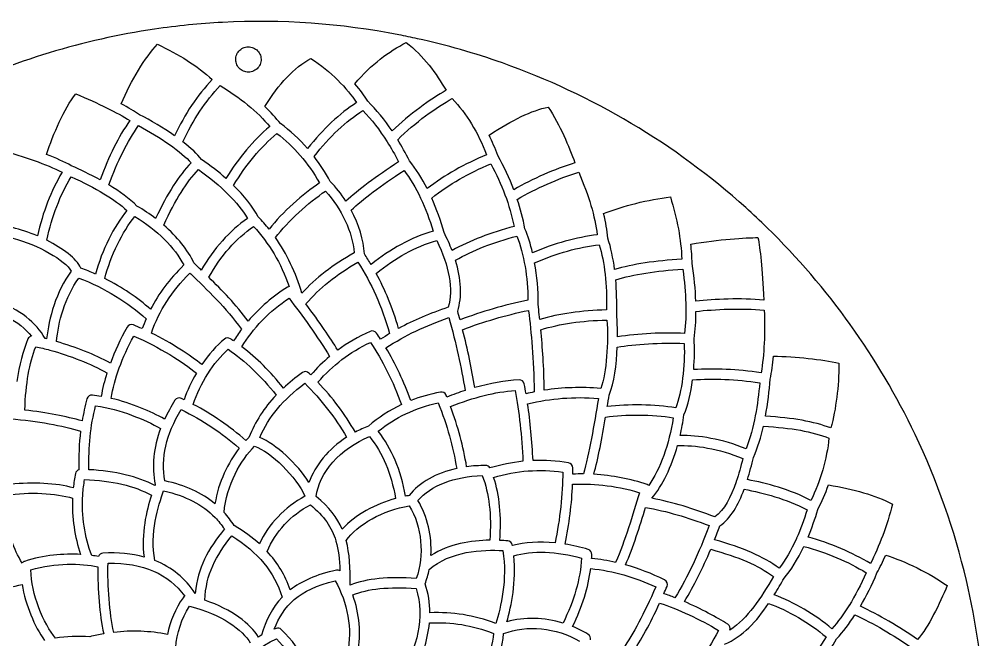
# Model space of a CAD drawing. Extents: x 36 to 403, y 241 to 607.
# Drawn here: x 158.6 to 402, y 451 to 607.4 of the extents above; entities that cross this region are included whole.
import ezdxf

# ---------------------------------------------------------------- set-up
doc = ezdxf.new("R2010")
doc.units = 0
doc.layers.get('0').update_dxf_attribs({"linetype": 'CONTINUOUS'})

msp = doc.modelspace()

# ---------------------------------------------------------------- linework, layer by layer
at = {"color": 7}
for points in [[(256.1025, 601.5675)], [(213.195, 597.555), (213.24, 597.885), (213.3225, 598.215), (213.435, 598.5225), (213.5775, 598.8225), (213.7575, 599.1075), (213.96, 599.37), (214.1925, 599.61), (214.4475, 599.8275), (214.725, 600.015), (215.0175, 600.1725), (215.3325, 600.2925), (215.6475, 600.39), (215.9775, 600.4425), (216.315, 600.465), (216.645, 600.4575), (216.975, 600.4125), (217.2975, 600.33), (217.6125, 600.2175), (217.9125, 600.0675), (218.1975, 599.895), (218.46, 599.685), (218.7, 599.4525), (218.9175, 599.1975), (219.105, 598.92), (219.255, 598.6275), (219.3825, 598.32), (219.4725, 597.9975), (219.5325, 597.6675), (219.555, 597.3375), (219.5475, 597), (219.5025, 596.67), (219.42, 596.3475), (219.3075, 596.0325), (219.1575, 595.7325), (218.9775, 595.4475), (218.775, 595.185), (218.5425, 594.945), (218.2875, 594.735), (218.01, 594.5475), (217.7175, 594.39), (217.41, 594.2625), (217.0875, 594.1725), (216.7575, 594.1125), (216.4275, 594.09), (216.09, 594.105), (215.76, 594.15), (215.4375, 594.2325), (215.1225, 594.345), (214.8225, 594.4875), (214.5375, 594.6675), (214.275, 594.87), (214.035, 595.1025), (213.825, 595.3575), (213.6375, 595.635), (213.48, 595.935), (213.3525, 596.2425), (213.2625, 596.565), (213.2025, 596.8875), (213.18, 597.225), (213.195, 597.555)], [(186.4875, 581.8725)], [(221.745, 580.3725)], [(197.7675, 578.025)], [(231.285, 574.8225)], [(254.235, 571.455)], [(169.395, 568.83)], [(261.4425, 564.6975)], [(283.2825, 564.4425)], [(322.74, 562.605)], [(185.7375, 559.215)], [(192.9825, 557.1825)], [(216.135, 557.2125)], [(221.5875, 554.475)], [(262.9125, 554.01)], [(344.82, 552.39)], [(243.03, 548.535)], [(267.7125, 549.105)], [(287.9925, 548.5425)], [(171.72, 543.87)], [(226.2675, 539.8875)], [(191.715, 534.2775)], [(266.7675, 534.795)], [(306.66, 534.105)], [(190.575, 531.8625)], [(269.715, 531.6225)], [(214.635, 529.26)], [(251.97, 528.1425)], [(326.31, 528.21)], [(160.8075, 526.8075)], [(328.7025, 526.83)], [(236.85, 522.3975)], [(180.72, 518.2725)], [(328.3425, 516.4875)], [(347.925, 516.69)], [(305.22, 514.3125)], [(200.1525, 511.47)], [(266.385, 512.16)], [(286.3575, 512.985)], [(304.59, 511.815)], [(324.1275, 509.4225)], [(194.2425, 504.2475)], [(246.645, 504.8025)], [(346.2, 504.78)], [(216.5025, 501.96)], [(241.14, 502.0275)], [(277.26, 494.265)], [(173.6325, 493.8225)], [(316.9125, 490.065)], [(339.3375, 490.875)], [(191.9175, 487.38)], [(195.0075, 488.4825)], [(256.8675, 487.3125)], [(314.9325, 488.0325)], [(172.035, 486.66)], [(207.9375, 485.25)], [(357.21, 483.69)], [(240.03, 478.8375)], [(219.1575, 475.11)], [(238.4025, 475.905)], [(277.2, 476.0475)], [(293.67, 475.4025)], [(300.36, 471.555)], [(373.1775, 470.1675)], [(178.4175, 469.365)], [(258.69, 466.41)], [(200.3325, 461.94)], [(323.8875, 461.55)], [(367.77, 459.57)], [(278.7075, 455.055)], [(337.7475, 453.405)], [(219.6675, 452.115)], [(385.0725, 450.9825)]]:
    msp.add_lwpolyline(points, close=True, dxfattribs=at)
for points in [[(203.6175, 545.025), (202.6425, 545.955)], [(201.615, 543.405), (201.8475, 543.18)], [(289.5525, 534.1275), (289.395, 535.6125)], [(287.0025, 534.0075), (287.0175, 533.85)]]:
    msp.add_lwpolyline(points, dxfattribs=at)
for points in [[(209.82, 606.6225), (204.105, 606.3225), (198.3975, 605.7525), (192.735, 604.9125)], [(254.3175, 603.4875), (239.685, 606.3375), (224.7075, 607.4025), (209.82, 606.6225)], [(192.735, 604.9125), (174.72, 602.25), (157.1025, 596.9025), (140.6775, 589.065)], [(184.2825, 586.0875), (186.795, 591.9525), (190.3875, 597.8625), (193.4175, 601.1025)], [(193.4175, 601.1025), (198.8325, 598.635), (203.4675, 595.6425), (207.2475, 592.2075)], [(243.2325, 591.135), (247.2525, 596.16), (251.925, 599.2425), (256.1025, 601.5675)], [(259.02, 602.5125), (257.46, 602.865), (255.8925, 603.1875), (254.3175, 603.4875)], [(256.1025, 601.5675), (260.6025, 598.23), (263.73, 593.7), (266.2125, 589.4925)], [(280.4175, 596.385), (273.42, 598.86), (266.2725, 600.9075), (259.02, 602.5125)], [(220.515, 585.3975), (223.9125, 591.015), (227.985, 595.29), (232.11, 597.555)], [(232.11, 597.555), (237.225, 594.33), (241.275, 589.8825), (243.66, 586.3875)], [(341.73, 559.9125), (323.94, 575.925), (302.9775, 588.3975), (280.4175, 596.385)], [(207.2475, 592.2075), (203.505, 588.2775), (200.325, 583.515), (197.7675, 578.025)], [(199.8675, 576.4875), (202.3875, 582.0225), (205.545, 586.7925), (209.28, 590.67)], [(209.28, 590.67), (214.0575, 587.8575), (218.76, 583.9725), (221.745, 580.3725)], [(246.4425, 586.785), (245.6175, 588.105), (244.5375, 589.5975), (243.2325, 591.135)], [(266.2125, 589.4925), (262.32, 587.31), (256.8975, 583.425), (252.6, 579.2475)], [(165.51, 573.3375), (167.1675, 578.5125), (169.92, 584.82), (172.83, 588.6225)], [(172.83, 588.6225), (178.6575, 586.1775), (183.2325, 583.9125), (186.4875, 581.8725)], [(252.6, 579.2475), (250.68, 582.1125), (248.655, 584.595), (246.4425, 586.785)], [(254.0025, 577.05), (258.3, 581.31), (263.88, 585.3075), (267.7275, 587.4225)], [(267.7275, 587.4225), (271.3425, 583.6275), (274.2525, 578.8575), (276.42, 573.24)], [(188.9475, 583.3275), (187.635, 584.205), (186.075, 585.1275), (184.2825, 586.0875)], [(224.4225, 581.115), (223.3425, 582.525), (222.015, 583.9725), (220.515, 585.3975)], [(243.66, 586.3875), (239.34, 583.65), (235.185, 579.7725), (231.285, 574.8225)], [(232.935, 572.805), (236.8275, 577.8225), (240.96, 581.7225), (245.2425, 584.385)], [(245.2425, 584.385), (247.425, 582.1275), (249.42, 579.555), (251.325, 576.54)], [(277.0575, 578.1975), (282.915, 582.0675), (287.8125, 584.4075), (291.945, 585.285)], [(291.945, 585.285), (294.9, 580.7175), (297.165, 575.355), (298.68, 571.2225)], [(186.4875, 581.8725), (183.6375, 577.8375), (181.125, 572.82), (178.9875, 566.9175)], [(197.7675, 578.025), (194.94, 580.0125), (191.7525, 581.91), (188.9475, 583.3275)], [(181.23, 565.6275), (183.3525, 571.5825), (185.8575, 576.6225), (188.685, 580.59)], [(188.685, 580.59), (194.085, 577.7475), (199.5675, 573.8625), (201.9225, 571.2375)], [(221.745, 580.3725), (217.605, 576.8925), (213.9075, 572.49), (210.72, 567.2775)], [(231.285, 574.8225), (229.2075, 577.215), (226.9125, 579.315), (224.4225, 581.115)], [(212.6325, 565.515), (215.775, 570.765), (219.4425, 575.16), (223.56, 578.5875)], [(223.56, 578.5875), (227.7975, 575.3925), (231.39, 571.2075), (234.285, 566.145)], [(256.9725, 571.7175), (256.005, 573.63), (255.015, 575.4), (254.0025, 577.05)], [(279.2175, 573.075), (278.5725, 574.8675), (277.845, 576.57), (277.0575, 578.1975)], [(153.99, 574.395), (159.7425, 572.895), (165.4275, 570.8325), (169.395, 568.83)], [(204.525, 572.085), (203.535, 573.42), (201.87, 574.95), (199.8675, 576.4875)], [(251.325, 576.54), (251.3325, 576.5325), (251.34, 576.5175), (251.3475, 576.51)], [(251.3475, 576.51), (252.33, 574.9575), (253.29, 573.2625), (254.235, 571.455)], [(171.735, 570.4875), (170.01, 571.4325), (167.88, 572.4), (165.51, 573.3375)], [(210.72, 567.2775), (208.89, 568.8825), (206.82, 570.4875), (204.525, 572.085)], [(237.0075, 566.52), (235.7775, 568.77), (234.42, 570.87), (232.935, 572.805)], [(276.42, 573.24), (270.8175, 570.9375), (265.89, 568.1325), (261.4425, 564.6975)], [(283.2825, 564.4425), (282.18, 567.3525), (280.83, 570.2175), (279.2175, 573.075)], [(178.9875, 566.9175), (176.49, 568.2975), (173.955, 569.505), (171.735, 570.4875)], [(201.9225, 571.2375), (198.81, 567.975), (195.9975, 563.5575), (192.9825, 557.1825)], [(195.0225, 555.525), (198.0225, 561.96), (200.7675, 566.3475), (203.7825, 569.49)], [(203.7825, 569.49), (209.5575, 565.3875), (213.705, 561.27), (216.135, 557.2125)], [(254.235, 571.455), (248.4525, 567.675), (243.9975, 564.3525), (240.945, 561.5475)], [(261.4425, 564.6975), (260.0925, 567.3375), (258.57, 569.73), (256.9725, 571.7175)], [(262.575, 562.3425), (266.9775, 565.815), (271.875, 568.635), (277.4925, 570.9375)], [(277.4925, 570.9375), (280.29, 565.7925), (282.2025, 560.6175), (283.3275, 555.1875)], [(298.68, 571.2225), (293.4, 569.5425), (288.135, 567.225), (283.2825, 564.4425)], [(169.395, 568.83), (166.5825, 564.0525), (164.58, 558.8775), (163.185, 552.7725)], [(165.5475, 551.6775), (166.9125, 557.8275), (168.87, 562.98), (171.6825, 567.7125)], [(171.6825, 567.7125), (177.87, 564.9), (182.775, 561.93), (185.7375, 559.215)], [(242.265, 559.29), (245.205, 562.065), (249.675, 565.425), (255.615, 569.31)], [(255.615, 569.31), (258.6225, 565.305), (261.27, 559.74), (262.9125, 554.01)], [(284.1525, 561.9975), (289.005, 564.825), (294.315, 567.18), (299.625, 568.86)], [(299.625, 568.86), (302.175, 562.965), (303.7425, 557.6775), (304.3125, 553.0725)], [(188.2725, 560.3175), (186.405, 562.215), (183.9, 564.015), (181.23, 565.6275)], [(218.8725, 557.5575), (217.4475, 560.205), (215.355, 562.86), (212.6325, 565.515)], [(234.285, 566.145), (230.1825, 563.31), (224.9625, 558.8175), (221.5875, 554.475)], [(240.945, 561.5475), (239.79, 563.355), (238.4625, 565.0425), (237.0075, 566.52)], [(223.185, 552.36), (226.26, 556.5075), (231.5775, 561.18), (235.8, 564.0975)], [(235.8, 564.0975), (239.8275, 559.725), (242.6325, 553.68), (243.03, 548.535)], [(265.68, 553.62), (264.8925, 556.5975), (263.835, 559.5675), (262.575, 562.3425)], [(305.9175, 558.3975), (310.725, 560.3475), (317.22, 561.975), (322.74, 562.605)], [(322.74, 562.605), (324.465, 557.085), (325.41, 551.9325), (325.6275, 546.9225)], [(192.9825, 557.1825), (191.52, 558.3), (189.9375, 559.35), (188.2725, 560.3175)], [(286.065, 554.58), (285.5925, 557.1), (284.9475, 559.5675), (284.1525, 561.9975)], [(347.1225, 554.85), (345.36, 556.575), (343.56, 558.2625), (341.73, 559.9125)], [(185.7375, 559.215), (182.4525, 555.225), (179.475, 549.18), (177.8175, 543.165)], [(180.1575, 542.04), (181.7025, 547.9125), (184.59, 553.8375), (187.755, 557.6625)], [(187.755, 557.6625), (193.4025, 554.2275), (197.805, 549.8475), (200.055, 545.4525)], [(221.5875, 554.475), (220.7325, 555.54), (219.8325, 556.5825), (218.8725, 557.5575)], [(245.6025, 548.235), (245.4225, 551.745), (244.2075, 555.6525), (242.265, 559.29)], [(306.9825, 552.2175), (306.8025, 554.16), (306.45, 556.2225), (305.9175, 558.3975)], [(163.185, 552.7725), (161.085, 553.665), (158.9175, 554.3925), (156.87, 554.8875)], [(202.6425, 545.955), (201.0975, 549.2625), (198.45, 552.5625), (195.0225, 555.525)], [(216.135, 557.2125), (211.7025, 554.175), (207.5625, 549.54), (204.4875, 544.185)], [(206.385, 542.355), (209.3175, 547.65), (213.345, 552.24), (217.65, 555.1575)], [(217.65, 555.1575), (221.5725, 550.9875), (224.5725, 545.9025), (226.62, 540.03)], [(283.3275, 555.1875), (277.425, 553.6275), (272.2875, 551.6325), (267.7125, 549.105)], [(384.4125, 502.7475), (375.1725, 522.12), (362.475, 539.85), (347.1225, 554.85)], [(262.9125, 554.01), (257.28, 552.285), (252.255, 549.57), (247.2975, 545.5875)], [(267.7125, 549.105), (267.15, 550.575), (266.475, 552.0825), (265.68, 553.62)], [(268.5675, 546.66), (273.0675, 549.195), (278.145, 551.1975), (284.0475, 552.75)], [(284.0475, 552.75), (285.8175, 548.175), (286.8225, 542.2725), (286.8375, 536.5725)], [(286.065, 554.5575), (286.065, 554.565), (286.065, 554.5725), (286.065, 554.58)], [(287.9925, 548.5425), (287.475, 550.71), (286.83, 552.7425), (286.065, 554.5575)], [(304.3125, 553.0725), (299.025, 552.4275), (293.55, 550.905), (287.9925, 548.5425)], [(156.9825, 552.2325), (163.41, 550.53), (170.19, 546.675), (171.72, 543.87)], [(174.15, 544.68), (173.0175, 547.1025), (169.5975, 549.6525), (165.5475, 551.6775)], [(229.845, 538.32), (228.3075, 543.57), (226.0725, 548.265), (223.185, 552.36)], [(248.5875, 543.345), (253.4325, 547.305), (258.3225, 549.975), (263.8275, 551.64)], [(263.8275, 551.64), (267.0225, 545.115), (268.035, 539.325), (266.7675, 534.795)], [(288.525, 546), (294.0975, 548.415), (299.565, 549.96), (304.8225, 550.575)], [(304.8225, 550.575), (306.15, 546.0525), (306.75, 540.63), (306.66, 534.105)], [(308.685, 544.3125), (308.3175, 547.1925), (307.755, 549.825), (306.9825, 552.2175)], [(327.8925, 550.7325), (334.935, 551.955), (341.73, 552.2925), (344.82, 552.39)], [(328.2225, 545.85), (328.185, 547.4625), (328.0725, 549.09), (327.8925, 550.7325)], [(344.82, 552.39), (345.33, 549.54), (345.9375, 544.665), (346.2975, 536.6175)], [(243.03, 548.535), (237.645, 545.4975), (233.3025, 542.145), (229.845, 538.32)], [(247.2975, 545.5875), (246.7575, 546.48), (246.195, 547.3725), (245.6025, 548.235)], [(200.055, 545.4525), (196.4475, 541.8375), (193.77, 538.2825), (191.715, 534.2775)], [(230.8875, 535.62), (234.2175, 539.565), (238.5, 543.0225), (243.9525, 546.135)], [(243.9525, 546.135), (247.38, 540.9225), (249.945, 535.14), (251.97, 528.1425)], [(269.13, 533.79), (270.2475, 537.4875), (270.0525, 541.845), (268.5675, 546.66)], [(289.395, 535.6125), (289.455, 539.07), (289.1475, 542.64), (288.525, 546)], [(325.6275, 546.9225), (318.9375, 546.525), (313.2525, 545.655), (308.685, 544.3125)], [(329.16, 536.31), (329.0475, 539.3025), (328.74, 542.4825), (328.2225, 545.85)], [(171.72, 543.87), (167.9025, 538.725), (166.0425, 532.0125), (165.51, 526.83)], [(177.8175, 543.165), (176.61, 543.7125), (175.3875, 544.215), (174.15, 544.68)], [(191.9025, 528.3), (193.995, 534.075), (196.965, 538.695), (201.615, 543.405)], [(201.8475, 543.18), (205.875, 539.325), (210.8325, 534.5625), (214.635, 529.26)], [(204.4875, 544.185), (204.195, 544.4625), (203.895, 544.755), (203.6175, 545.025)], [(254.2425, 529.44), (252.705, 534.6375), (250.86, 539.19), (248.5875, 543.345)], [(308.9625, 541.7325), (313.44, 543.0975), (319.095, 543.9975), (325.86, 544.3875)], [(325.86, 544.3875), (326.7375, 538.3125), (326.88, 532.8825), (326.31, 528.21)], [(168, 526.155), (168.435, 530.97), (170.1, 537.3225), (173.6175, 542.16)], [(173.6175, 542.16), (180.09, 539.67), (186.1725, 535.9725), (190.575, 531.8625)], [(191.715, 534.2775), (188.49, 537.1725), (184.5, 539.8425), (180.1575, 542.04)], [(216.2925, 531.3225), (213.2775, 535.4025), (209.7, 539.1225), (206.385, 542.355)], [(309.2025, 532.9125), (309.2775, 536.085), (309.195, 539.01), (308.9625, 541.7325)], [(226.2675, 539.8875), (222.6675, 537.705), (219.1425, 534.6375), (216.2925, 531.3225)], [(226.62, 540.03), (226.5, 540), (226.38, 539.955), (226.2675, 539.8875)], [(146.6025, 535.575), (153.42, 534.1125), (158.7225, 531.255), (161.6625, 527.5275)], [(165.1125, 526.9275), (162.915, 530.94), (158.655, 534.225), (152.94, 536.3775)], [(214.7325, 524.8125), (217.3575, 529.32), (221.8575, 533.97), (226.6125, 537.09)], [(226.6125, 537.09), (229.785, 532.8675), (233.925, 527.1975), (236.85, 522.3975)], [(238.875, 523.9875), (236.9475, 527.1225), (234.3525, 530.9025), (230.8875, 535.62)], [(286.8375, 536.5725), (280.68, 535.29), (275.295, 533.7375), (269.715, 531.6225)], [(346.2975, 536.6175), (340.5225, 537.1425), (333.855, 536.8275), (329.16, 536.31)], [(266.7675, 534.795), (262.0875, 533.235), (258.0825, 531.5325), (254.2425, 529.44)], [(269.715, 531.6225), (269.5275, 532.335), (269.3325, 533.0625), (269.13, 533.79)], [(270.36, 529.14), (275.7975, 531.21), (281.025, 532.7475), (287.0025, 534.0075)], [(287.0175, 533.85), (287.61, 528.4275), (288.3375, 521.7075), (288.3975, 513.4275)], [(289.815, 531.72), (289.725, 532.545), (289.635, 533.355), (289.5525, 534.1275)], [(306.66, 534.105), (300.285, 533.9625), (294.7425, 533.175), (289.815, 531.72)], [(328.7025, 526.83), (329.025, 528.9825), (329.1825, 531.3), (329.1975, 533.7525)], [(329.1975, 533.7525), (333.87, 534.2775), (340.65, 534.615), (346.41, 534.045)], [(346.41, 534.045), (346.65, 528.2775), (346.3725, 522.885), (345.615, 518.295)], [(187.4025, 530.3475), (186.8025, 530.595), (186.12, 530.355), (185.805, 529.7925)], [(190.575, 531.8625), (190.2225, 531.0675), (189.9, 530.2425), (189.585, 529.4025)], [(251.04, 524.5725), (255.9975, 527.7675), (260.88, 530.1), (266.9325, 532.17)], [(266.9325, 532.17), (268.7025, 525.63), (270, 519.735), (270.9975, 513.8025)], [(290.0775, 529.1325), (294.9075, 530.6175), (300.3825, 531.42), (306.75, 531.57)], [(306.75, 531.57), (307.1325, 526.005), (306.675, 518.4825), (305.22, 514.3125)], [(309.42, 527.355), (309.4275, 529.425), (309.345, 531.3525), (309.2025, 532.9125)], [(185.805, 529.7925), (184.065, 526.665), (182.67, 523.6575), (181.5675, 520.7175)], [(189.585, 529.4025), (188.865, 529.725), (188.1375, 530.0475), (187.4025, 530.3475)], [(204.6375, 520.3425), (201.7275, 522.72), (197.055, 525.7425), (191.9025, 528.3)], [(214.635, 529.26), (213.9, 528.2775), (213.2325, 527.28), (212.6475, 526.29)], [(247.0725, 528.7125), (244.05, 527.37), (241.35, 525.81), (238.875, 523.9875)], [(248.6325, 528.285), (248.28, 528.78), (247.6275, 528.96), (247.0725, 528.7125)], [(249.69, 526.7325), (249.3375, 527.2725), (248.985, 527.79), (248.6325, 528.285)], [(251.97, 528.1425), (251.2125, 527.6925), (250.4475, 527.22), (249.69, 526.7325)], [(273.4575, 514.545), (272.655, 519.3075), (271.6425, 524.0625), (270.36, 529.14)], [(290.94, 513.87), (290.88, 519.7125), (290.505, 524.7675), (290.0775, 529.1325)], [(326.31, 528.21), (320.9775, 528.465), (314.6325, 528.1425), (309.42, 527.355)], [(160.8075, 526.8075), (159.495, 523.7175), (158.5875, 520.26), (158.0325, 516.075)], [(161.6625, 527.5275), (161.295, 527.43), (160.965, 527.175), (160.8075, 526.8075)], [(165.51, 526.83), (165.375, 526.86), (165.24, 526.8975), (165.1125, 526.9275)], [(181.5675, 520.7175), (177.6, 522.855), (172.785, 524.775), (168, 526.155)], [(181.7475, 511.8225), (182.625, 516.8325), (184.5, 522), (187.485, 527.5425)], [(187.485, 527.5425), (193.875, 524.7825), (199.95, 520.9425), (203.265, 518.1675)], [(210.33, 526.77), (208.3275, 525.15), (206.3625, 522.9075), (204.6375, 520.3425)], [(211.8225, 526.8525), (211.3575, 527.1525), (210.7575, 527.115), (210.33, 526.77)], [(212.6475, 526.29), (212.37, 526.4775), (212.1, 526.6725), (211.8225, 526.8525)], [(233.91, 515.8875), (237.615, 520.215), (241.86, 523.455), (247.1475, 525.945)], [(247.1475, 525.945), (250.065, 521.64), (252.9075, 515.9175), (254.9625, 510.2475)], [(309.36, 524.76), (313.77, 525.45), (320.28, 525.945), (326.22, 525.66)], [(326.22, 525.66), (326.4675, 520.02), (325.62, 513.435), (324.1275, 509.4225)], [(328.6125, 519.0675), (328.8375, 521.82), (328.8675, 524.535), (328.7025, 526.83)], [(159.9975, 508.875), (160.2825, 515.64), (161.1525, 520.6575), (162.765, 524.8425)], [(162.765, 524.8425), (163.935, 524.595), (165.12, 524.31), (166.3125, 523.9875)], [(166.3125, 523.9875), (166.32, 523.98), (166.3275, 523.98), (166.3425, 523.98)], [(166.3425, 523.98), (171.405, 522.5925), (176.58, 520.56), (180.72, 518.2725)], [(202.4475, 510.3075), (204.225, 515.6025), (207.615, 520.965), (211.23, 524.19)], [(211.23, 524.19), (215.565, 521.2725), (219.63, 517.395), (223.3575, 512.6475)], [(225.1875, 514.4325), (221.9475, 518.535), (218.445, 522.0075), (214.7325, 524.8125)], [(257.3175, 511.2675), (255.6225, 515.9175), (253.4025, 520.605), (251.04, 524.5725)], [(307.305, 512.64), (308.58, 515.685), (309.1875, 520.3425), (309.36, 524.76)], [(236.85, 522.3975), (235.17, 520.9875), (233.61, 519.435), (232.125, 517.7175)], [(347.925, 516.69), (348.2625, 518.49), (348.525, 520.425), (348.705, 522.4575)], [(348.705, 522.4575), (354.36, 522.3675), (360.945, 521.6475), (365.235, 520.665)], [(231.6375, 518.205), (231.195, 518.64), (230.505, 518.6925), (230.0025, 518.325)], [(345.615, 518.295), (339.51, 519.165), (333.9225, 519.42), (328.6125, 519.0675)], [(365.235, 520.665), (365.1825, 514.695), (364.5, 509.22), (363.21, 504.3525)], [(180.72, 518.2725), (180.0825, 516.2625), (179.595, 514.2825), (179.25, 512.3175)], [(203.265, 518.1675), (202.0125, 516.03), (200.9475, 513.75), (200.1525, 511.47)], [(230.0025, 518.325), (228.2175, 517.035), (226.62, 515.745), (225.1875, 514.4325)], [(232.125, 517.7175), (231.96, 517.8825), (231.8025, 518.0475), (231.6375, 518.205)], [(284.5875, 516.4725), (280.9725, 516.255), (277.32, 515.625), (273.4575, 514.545)], [(285.915, 515.445), (285.7875, 516.0675), (285.2325, 516.51), (284.5875, 516.4725)], [(326.1675, 507.6525), (327.21, 510.075), (327.9225, 513.225), (328.3425, 516.4875)], [(328.3425, 516.4875), (333.6075, 516.8775), (339.1725, 516.6525), (345.2775, 515.7675)], [(346.7175, 507.3075), (347.3025, 510.525), (347.6475, 513.7125), (347.925, 516.69)], [(219.27, 501.9825), (221.5575, 507.3), (224.955, 511.3725), (230.625, 515.6175)], [(230.625, 515.6175), (234.765, 511.4775), (238.2075, 507.0075), (241.14, 502.0275)], [(243.3375, 503.325), (240.6525, 507.8775), (237.5475, 512.025), (233.91, 515.8875)], [(266.1975, 512.64), (265.9725, 513.21), (265.3725, 513.525), (264.7725, 513.4125)], [(270.9975, 513.8025), (269.505, 513.3225), (267.9675, 512.775), (266.385, 512.16)], [(267.3075, 509.7825), (273.27, 512.1), (278.5125, 513.4125), (283.62, 513.84)], [(283.62, 513.84), (284.595, 508.5375), (285.2925, 502.1475), (285.5625, 495.9525)], [(286.3575, 512.985), (286.215, 513.8325), (286.065, 514.65), (285.915, 515.445)], [(305.22, 514.3125), (300.2025, 514.725), (295.605, 514.59), (290.94, 513.87)], [(345.2775, 515.7675), (344.745, 510.4125), (343.9275, 504.4575), (341.805, 499.0575)], [(175.68, 511.7025), (175.17, 509.8725), (174.7725, 508.005), (174.45, 506.115)], [(177.0525, 512.6325), (176.4375, 512.7), (175.8525, 512.31), (175.68, 511.7025)], [(179.25, 512.3175), (178.5225, 512.4375), (177.795, 512.55), (177.0525, 512.6325)], [(195.2475, 506.61), (191.73, 508.5), (187.02, 510.6), (181.7475, 511.8225)], [(197.8575, 511.3425), (196.845, 509.7525), (195.975, 508.1775), (195.2475, 506.61)], [(199.4775, 511.8075), (198.9, 512.085), (198.2025, 511.8825), (197.8575, 511.3425)], [(200.1525, 511.47), (199.9275, 511.5825), (199.71, 511.695), (199.4775, 511.8075)], [(223.3575, 512.6475), (220.275, 509.43), (218.1, 506.0025), (216.5025, 501.96)], [(264.7725, 513.4125), (262.1325, 512.895), (259.65, 512.1825), (257.3175, 511.2675)], [(266.385, 512.16), (266.325, 512.325), (266.265, 512.4825), (266.1975, 512.64)], [(288.3975, 513.4275), (287.7225, 513.2925), (287.04, 513.1425), (286.3575, 512.985)], [(286.7625, 510.465), (292.7325, 511.8525), (298.335, 512.2875), (304.59, 511.815)], [(304.59, 511.815), (303.525, 505.125), (302.265, 497.895), (300.8175, 492.7575)], [(306.84, 509.745), (306.9975, 510.7125), (307.1475, 511.68), (307.305, 512.64)], [(174.45, 506.115), (170.52, 507.285), (165.54, 508.23), (159.9975, 508.875)], [(176.1825, 493.83), (176.0175, 499.575), (176.5575, 504.885), (177.855, 509.955)], [(177.855, 509.955), (184.29, 509.0475), (190.14, 506.4825), (194.2425, 504.2475)], [(195.3, 491.025), (194.25, 496.68), (195.63, 502.7175), (199.41, 509.0025)], [(199.41, 509.0025), (204.96, 506.2725), (209.5575, 503.205), (214.08, 499.26)], [(215.7375, 501.195), (211.5825, 504.8175), (207.36, 507.7275), (202.4475, 510.3075)], [(254.9625, 510.2475), (251.9475, 508.815), (249.1875, 507.0075), (246.645, 504.8025)], [(249.09, 503.5125), (253.395, 507.0375), (258.36, 509.4075), (264.2325, 510.6975)], [(264.2325, 510.6975), (266.4675, 505.02), (267.9525, 499.695), (268.875, 494.1225)], [(271.3875, 494.5725), (270.54, 499.7025), (269.22, 504.63), (267.3075, 509.7825)], [(288.1125, 496.1325), (287.895, 500.9925), (287.4225, 505.9575), (286.7625, 510.465)], [(324.1275, 509.4225), (318.81, 510.285), (312.105, 510.405), (306.84, 509.745)], [(156.405, 506.6775), (163.305, 506.0625), (169.4925, 504.9675), (174.075, 503.565)], [(303.4425, 492.6675), (304.545, 496.74), (305.52, 501.825), (306.405, 507.1125)], [(306.405, 507.1125), (311.4, 507.8325), (318.225, 507.7575), (323.4825, 506.9475)], [(323.4825, 506.9475), (322.4175, 500.19), (320.175, 494.055), (317.31, 489.84)], [(325.215, 502.4775), (325.605, 504.15), (325.92, 505.8825), (326.1675, 507.6525)], [(363.21, 504.3525), (358.8375, 505.9725), (353.64, 506.9025), (346.7175, 507.3075)], [(194.2425, 504.2475), (192.39, 499.38), (191.94, 494.6325), (192.8925, 490.08)], [(246.645, 504.8025), (245.4975, 504.3825), (244.395, 503.88), (243.3375, 503.325)], [(343.71, 496.935), (344.805, 499.47), (345.6, 502.1175), (346.2, 504.78)], [(346.2, 504.78), (353.2575, 504.39), (358.44, 503.4675), (362.7225, 501.81)], [(174.075, 503.565), (173.685, 500.4375), (173.5425, 497.205), (173.6325, 493.8225)], [(216.5025, 501.96), (216.2475, 501.72), (215.9925, 501.465), (215.7375, 501.195)], [(231.645, 490.5825), (228.7275, 495.3525), (223.2525, 500.28), (219.27, 501.9825)], [(241.14, 502.0275), (236.5725, 499.065), (233.1225, 494.925), (231.645, 490.5825)], [(233.475, 487.05), (234.0525, 492.9525), (239.64, 499.245), (246.9, 502.1775)], [(246.9, 502.1775), (250.215, 498.03), (252.315, 493.02), (253.485, 486.585)], [(255.99, 487.17), (254.76, 493.8525), (252.54, 499.11), (249.09, 503.5125)], [(341.805, 499.0575), (335.9325, 501.615), (329.625, 502.5), (325.215, 502.4775)], [(362.7225, 501.81), (362.235, 496.74), (360.51, 490.8), (358.1775, 486.0675)], [(397.3425, 465.915), (394.3575, 478.6125), (390.0225, 490.9875), (384.4125, 502.7475)], [(214.08, 499.26), (211.29, 495.6675), (208.8075, 490.68), (207.9375, 485.25)], [(210.24, 483.06), (210.81, 489.8925), (214.485, 496.3425), (217.9275, 499.8)], [(217.9275, 499.8), (221.94, 498.3375), (228.615, 492), (230.58, 487.1175)], [(318.105, 486.6375), (320.7975, 489.9), (323.0325, 494.535), (324.555, 499.92)], [(324.555, 499.92), (328.7325, 500.04), (335.1075, 499.245), (340.995, 496.6275)], [(340.995, 496.6275), (340.4925, 494.6625), (339.96, 492.7125), (339.3375, 490.875)], [(342.165, 491.34), (342.735, 493.1625), (343.23, 495.0525), (343.71, 496.935)], [(268.875, 494.1225), (263.7, 492.9825), (259.4625, 490.6125), (256.8675, 487.3125)], [(276.1725, 494.895), (274.5225, 494.895), (272.925, 494.7825), (271.3875, 494.5725)], [(277.26, 494.265), (277.0275, 494.6475), (276.63, 494.895), (276.1725, 494.895)], [(285.5625, 495.9525), (282.7875, 495.6675), (280.0125, 495.105), (277.26, 494.265)], [(278.19, 491.8875), (283.9575, 493.62), (289.8, 494.07), (295.5975, 493.2)], [(297.0825, 495.54), (294.0975, 496.0725), (291.105, 496.2525), (288.1125, 496.1325)], [(298.1325, 494.31), (298.1175, 494.9175), (297.675, 495.435), (297.0825, 495.54)], [(298.14, 492.7125), (298.14, 493.2525), (298.1475, 493.7925), (298.1325, 494.31)], [(172.7925, 492.885), (172.5375, 491.7), (172.3575, 490.485), (172.2225, 489.255)], [(173.6325, 493.8225), (173.2125, 493.6875), (172.8825, 493.335), (172.7925, 492.885)], [(192.7875, 489.825), (188.46, 492.1425), (182.79, 493.515), (176.1825, 493.83)], [(259.11, 486.045), (262.305, 489.8475), (268.245, 492.1575), (275.325, 492.33)], [(275.325, 492.33), (277.0725, 487.86), (277.6875, 482.385), (277.2, 476.0475)], [(279.75, 476.0175), (280.2, 482.0475), (279.6825, 487.38), (278.19, 491.8875)], [(295.5975, 493.2), (295.62, 487.83), (294.9, 481.215), (293.67, 475.4025)], [(300.8175, 492.7575), (299.925, 492.765), (299.0325, 492.75), (298.14, 492.7125)], [(316.9125, 490.065), (312.69, 491.5275), (308.1225, 492.3975), (303.4425, 492.6675)], [(172.2225, 489.255), (168.045, 490.4325), (161.9175, 490.77), (156.48, 490.125)], [(174.63, 487.5975), (174.72, 488.8575), (174.87, 490.1025), (175.08, 491.325)], [(175.08, 491.325), (181.92, 491.115), (187.68, 489.75), (191.9175, 487.38)], [(192.8925, 490.08), (192.855, 489.99), (192.825, 489.915), (192.7875, 489.825)], [(207.9375, 485.25), (204.6, 488.025), (200.4525, 489.9075), (195.3, 491.025)], [(296.205, 475.0725), (297.24, 480.015), (297.9, 485.3475), (298.0875, 490.17)], [(298.0875, 490.17), (302.43, 490.3575), (308.4975, 490.065), (314.9325, 488.0325)], [(317.31, 489.84), (317.1975, 489.9375), (317.0625, 490.0125), (316.9125, 490.065)], [(339.2925, 490.74), (338.01, 486.9675), (336.36, 483.72), (333.9525, 481.9125)], [(339.3375, 490.875), (339.3225, 490.8375), (339.3075, 490.7925), (339.2925, 490.74)], [(358.1775, 486.0675), (352.695, 488.97), (347.13, 490.35), (342.165, 491.34)], [(359.91, 483.8325), (360.9075, 485.7075), (361.815, 487.8075), (362.595, 490.005)], [(362.595, 490.005), (369.1125, 488.925), (374.1975, 487.4175), (378.7725, 485.1825)], [(155.445, 487.41), (161.0325, 488.2725), (167.9175, 487.9575), (172.035, 486.66)], [(176.88, 472.2), (175.08, 476.8275), (174.2925, 482.235), (174.6225, 487.44)], [(174.6225, 487.44), (174.63, 487.4925), (174.63, 487.545), (174.63, 487.5975)], [(191.9175, 487.38), (190.6425, 483.495), (189.285, 477.63), (190.0725, 471.8025)], [(192.8025, 470.9175), (191.475, 477.675), (193.635, 484.8675), (195.0075, 488.4825)], [(195.0075, 488.4825), (200.58, 487.245), (204.735, 485.1075), (207.96, 481.785)], [(230.58, 487.1175), (225.5175, 484.41), (221.46, 480.1425), (219.1575, 475.11)], [(240.03, 478.8375), (238.7625, 481.74), (236.73, 484.41), (233.475, 487.05)], [(256.8675, 487.3125), (256.575, 487.2675), (256.2825, 487.2225), (255.99, 487.17)], [(314.9325, 488.0325), (313.32, 482.505), (311.2575, 475.8675), (308.9475, 470.46)], [(335.1975, 479.6625), (338.0175, 481.6425), (339.9075, 485.0025), (341.34, 488.9025)], [(341.34, 488.9025), (346.275, 487.9275), (351.8325, 486.5925), (357.21, 483.69)], [(172.035, 486.66), (171.8475, 481.8225), (172.545, 476.865), (174.0675, 472.4625)], [(221.1, 473.19), (223.1175, 478.155), (227.025, 482.3925), (231.9825, 484.98)], [(231.9825, 484.98), (235.4925, 482.115), (237.39, 479.325), (238.4025, 475.905)], [(253.485, 486.585), (248.49, 485.2125), (243.2175, 482.4975), (240.03, 478.8375)], [(241.0275, 475.95), (243.7425, 479.9925), (250.3575, 483.645), (256.9275, 484.7475)], [(256.9275, 484.7475), (260.1075, 479.4675), (260.79, 472.3125), (258.69, 466.41)], [(262.395, 472.2), (262.65, 477.045), (261.525, 482.025), (259.11, 486.045)], [(311.4525, 469.8375), (313.3425, 474.3375), (315.06, 479.565), (316.4925, 484.3425)], [(316.4925, 484.3425), (321.8475, 483.345), (326.9925, 481.875), (332.5125, 479.7375)], [(333.9525, 481.9125), (328.485, 484.0575), (323.37, 485.5875), (318.105, 486.6375)], [(378.7725, 485.1825), (377.37, 479.82), (375.3375, 474.375), (373.1775, 470.1675)], [(159.315, 470.295), (157.1475, 473.88), (155.88, 477.735), (155.4825, 481.9425)], [(212.8125, 479.76), (212.025, 480.9525), (211.17, 482.055), (210.24, 483.06)], [(357.21, 483.69), (356.4525, 481.215), (355.5375, 478.7925), (354.54, 476.565)], [(357.435, 476.8425), (358.3725, 479.0625), (359.22, 481.4325), (359.91, 483.8325)], [(207.96, 481.785), (207.9675, 481.7775), (207.975, 481.77), (207.9825, 481.7625)], [(207.9825, 481.7625), (208.8225, 480.885), (209.595, 479.9325), (210.3225, 478.89)], [(219.1575, 475.11), (217.3425, 476.745), (215.2425, 478.275), (212.8125, 479.76)], [(332.5125, 479.7375), (329.9475, 472.77), (327.1725, 466.9425), (323.8875, 461.55)], [(333.87, 476.1525), (334.32, 477.3), (334.7625, 478.4625), (335.1975, 479.6625)], [(210.3225, 478.89), (206.2425, 473.8275), (203.5425, 469.11), (202.95, 462.6525)], [(205.395, 460.9125), (205.635, 467.49), (208.17, 472.125), (212.19, 477.15)], [(212.19, 477.15), (218.9175, 472.8825), (222.7725, 468.1875), (224.8725, 461.7)], [(238.4025, 475.905), (238.41, 475.875), (238.4175, 475.845), (238.425, 475.815)], [(238.425, 475.815), (239.055, 473.6475), (239.3325, 471.2175), (239.4375, 468.36)], [(242.04, 464.7375), (242.055, 469.005), (241.8975, 472.65), (241.0275, 475.95)], [(277.2, 476.0475), (272.6025, 475.965), (266.9325, 475.14), (262.395, 472.2)], [(281.7375, 475.8975), (281.13, 475.95), (280.455, 475.9875), (279.75, 476.0175)], [(282.885, 474.855), (282.78, 475.425), (282.3075, 475.8525), (281.7375, 475.8975)], [(282.915, 474.6825), (282.9, 474.7425), (282.8925, 474.8025), (282.885, 474.855)], [(293.67, 475.4025), (289.7325, 475.785), (286.02, 475.545), (282.915, 474.6825)], [(302.0475, 473.715), (300.0975, 474.315), (298.14, 474.765), (296.205, 475.0725)], [(350.16, 468.9975), (346.1025, 471.9525), (341.1, 474.15), (333.87, 476.1525)], [(354.5175, 476.5125), (353.16, 473.5125), (351.6525, 470.895), (350.16, 468.9975)], [(354.54, 476.565), (354.5325, 476.55), (354.525, 476.5275), (354.5175, 476.5125)], [(373.1775, 470.1675), (368.67, 472.92), (363.0825, 475.29), (357.435, 476.8425)], [(174.0675, 472.4625), (169.8225, 472.71), (164.79, 472.32), (159.9075, 470.715)], [(178.5525, 471.93), (178.02, 472.035), (177.465, 472.125), (176.88, 472.2)], [(179.7075, 472.8225), (179.16, 472.8), (178.71, 472.4325), (178.5525, 471.93)], [(190.0725, 471.8025), (186.99, 472.6275), (183.54, 472.98), (179.7075, 472.8225)], [(226.935, 463.5525), (225.6075, 467.235), (223.725, 470.3775), (221.1, 473.19)], [(261.9525, 468.645), (267.18, 473.3475), (275.4375, 473.73), (280.5375, 473.43)], [(280.5375, 473.43), (281.6475, 466.095), (280.05, 459.1875), (278.7075, 455.055)], [(281.505, 455.46), (282.72, 459.5625), (283.9275, 465.6075), (283.26, 472.1325)], [(283.26, 472.1325), (287.8125, 473.49), (294.18, 473.28), (300.36, 471.555)], [(302.955, 472.455), (302.97, 473.0325), (302.6025, 473.55), (302.0475, 473.715)], [(302.8875, 471.45), (302.91, 471.7875), (302.94, 472.1175), (302.955, 472.455)], [(326.28, 460.575), (328.7325, 464.6325), (330.9, 468.945), (332.91, 473.775)], [(332.91, 473.775), (339.9975, 471.825), (344.8425, 469.725), (348.705, 466.9125)], [(351.4125, 466.515), (353.1, 468.42), (354.825, 471.225), (356.3775, 474.4875)], [(356.3775, 474.4875), (362.0175, 472.98), (367.635, 470.6175), (372.075, 467.865)], [(374.8125, 467.805), (375.5625, 469.17), (376.2975, 470.685), (377.01, 472.2975)], [(377.01, 472.2975), (381.645, 470.8125), (388.32, 467.7), (392.5275, 464.595)], [(159.9075, 470.715), (159.6675, 470.64), (159.465, 470.49), (159.315, 470.295)], [(161.565, 468.5625), (167.76, 470.4), (174.0975, 470.2275), (178.4175, 469.365)], [(182.415, 452.8125), (181.35, 457.8525), (180.81, 464.4675), (180.99, 470.3025)], [(180.99, 470.3025), (189.765, 470.4075), (196.245, 467.595), (200.3325, 461.94)], [(202.95, 462.6525), (200.43, 466.4775), (197.04, 469.2375), (192.8025, 470.9175)], [(300.36, 471.555), (300.03, 466.215), (298.485, 460.8375), (295.68, 455.175)], [(308.9475, 470.46), (306.975, 470.9025), (304.965, 471.225), (302.8875, 471.45)], [(321.285, 466.035), (318.0075, 467.6625), (314.775, 468.915), (311.4525, 469.8375)], [(167.7825, 451.3425), (164.7375, 454.86), (161.595, 462.6075), (161.565, 468.5625)], [(178.4175, 469.365), (178.32, 463.6575), (178.8675, 457.3575), (179.8875, 452.445)], [(238.5525, 468.5025), (233.4225, 467.37), (229.7025, 465.6975), (226.935, 463.5525)], [(239.4375, 468.36), (239.1675, 468.51), (238.86, 468.57), (238.5525, 468.5025)], [(260.9025, 465.045), (261.345, 466.2), (261.705, 467.4075), (261.9525, 468.645)], [(298.095, 454.32), (300.5475, 459.3225), (302.0475, 464.1375), (302.655, 468.915)], [(302.655, 468.915), (308.445, 468.2775), (313.7175, 466.8), (319.0575, 464.28)], [(372.075, 467.865), (370.77, 464.835), (369.345, 462.0825), (367.77, 459.57)], [(370.6275, 459.3975), (372.15, 461.9625), (373.545, 464.7525), (374.8125, 467.805)], [(142.6725, 459.1425), (148.8225, 462.15), (154.89, 463.9125), (159.3375, 464.9175)], [(159.3375, 464.9175), (160.1625, 459.7425), (162.4875, 454.215), (164.9775, 450.7725)], [(222.8925, 453.6525), (225.15, 459.4725), (228.9825, 463.5825), (238.2225, 465.81)], [(238.2225, 465.81), (241.3725, 460.4925), (242.61, 453.39), (241.3575, 447.885)], [(258.69, 466.41), (251.73, 466.92), (246.1425, 466.365), (242.04, 464.7375)], [(262.11, 457.755), (262.1025, 460.23), (261.7275, 462.705), (260.9025, 465.045)], [(321.8925, 464.385), (322.155, 465.0075), (321.8925, 465.735), (321.285, 466.035)], [(348.705, 466.9125), (345.6075, 461.5425), (342.21, 456.2925), (337.7475, 453.405)], [(348.915, 462.2925), (349.7775, 463.6725), (350.6025, 465.09), (351.4125, 466.515)], [(401.97, 433.605), (401.4, 444.48), (399.8475, 455.31), (397.3425, 465.915)], [(242.6775, 462.2475), (246.45, 463.83), (251.7975, 464.3775), (258.6225, 463.86)], [(258.6225, 463.86), (260.9775, 456.75), (258.72, 448.29), (255.09, 443.145)], [(319.0575, 464.28), (316.035, 457.38), (313.485, 452.58), (310.74, 448.62)], [(321.09, 462.5625), (321.3525, 463.155), (321.6225, 463.7625), (321.8925, 464.385)], [(323.8875, 461.55), (322.9575, 461.9175), (322.0275, 462.255), (321.09, 462.5625)], [(392.5275, 464.595), (390.66, 459.99), (387.735, 454.245), (385.0725, 450.9825)], [(199.89, 461.5575), (197.9625, 458.7825), (196.6425, 455.6025), (195.9675, 452.31)], [(200.3325, 461.94), (200.16, 461.85), (200.0025, 461.73), (199.89, 461.5575)], [(218.9175, 451.6425), (216.885, 454.9425), (212.2725, 458.61), (205.395, 460.9125)], [(224.8725, 461.7), (222.3225, 459.03), (220.8, 455.7975), (219.6675, 452.115)], [(243.96, 447.87), (244.8525, 452.34), (244.3575, 457.53), (242.6775, 462.2475)], [(313.05, 447.4725), (315.39, 450.8925), (317.5875, 454.8975), (320.0325, 460.215)], [(320.0325, 460.215), (324.6525, 458.7), (330.2475, 456.0975), (334.8675, 453.3)], [(337.2075, 454.845), (334.4175, 456.615), (330.4875, 458.76), (326.28, 460.575)], [(336.3825, 449.8125), (340.9425, 451.7175), (344.46, 455.595), (347.4975, 460.095)], [(347.4975, 460.095), (352.3125, 458.4), (357.9075, 455.1375), (361.9725, 451.665)], [(363.48, 453.7275), (359.3625, 457.2075), (353.8125, 460.4625), (348.915, 462.2925)], [(199.7625, 438.39), (196.845, 444.9), (197.5275, 453.135), (201.51, 459.39)], [(201.51, 459.39), (209.625, 457.41), (214.9425, 453.42), (216.84, 450.1575)], [(278.7075, 455.055), (273.1425, 457.155), (267.9075, 458.01), (262.11, 457.755)], [(367.755, 459.54), (366.435, 457.4325), (365.01, 455.5125), (363.48, 453.7275)], [(367.77, 459.57), (367.7625, 459.5625), (367.755, 459.5475), (367.755, 459.54)], [(385.0725, 450.9825), (380.505, 454.1925), (375.1875, 457.29), (370.6275, 459.3975)], [(257.8275, 442.665), (259.9725, 446.0775), (261.57, 450.555), (261.9975, 455.1975)], [(261.9975, 455.1975), (267.6525, 455.475), (272.715, 454.65), (278.145, 452.55)], [(295.68, 455.175), (290.9625, 456.615), (285.945, 456.7425), (281.505, 455.46)], [(364.6425, 451.1775), (366.3075, 453.0225), (367.845, 455.0325), (369.2775, 457.215)], [(369.2775, 457.215), (373.755, 455.1675), (379.0725, 452.0925), (383.6175, 448.8975)], [(195.9675, 452.31), (191.55, 453.18), (186.9675, 453.345), (182.415, 452.8125)], [(223.3425, 453.8325), (223.185, 453.78), (223.0425, 453.7125), (222.8925, 453.6525)], [(224.6475, 453.5625), (224.295, 453.8925), (223.7925, 453.9975), (223.3425, 453.8325)], [(230.6025, 445.0575), (229.4025, 448.0125), (227.475, 450.8925), (224.6475, 453.5625)], [(280.695, 452.4975), (286.5525, 454.7625), (293.9025, 454.0425), (299.8725, 450.615)], [(302.04, 452.2875), (300.78, 453.0825), (299.46, 453.7575), (298.095, 454.32)], [(334.8675, 453.3), (331.9125, 447.54), (327.93, 441.9075), (323.97, 437.88)], [(337.7475, 453.405), (337.9125, 453.945), (337.7025, 454.5375), (337.2075, 454.845)], [(176.4225, 451.71), (173.3175, 451.8825), (170.4375, 451.755), (167.7825, 451.3425)], [(179.8875, 452.445), (178.725, 452.2425), (177.57, 452.0025), (176.4225, 451.71)], [(211.14, 433.6425), (211.035, 439.0425), (214.695, 447.6375), (223.4625, 451.155)], [(219.6675, 452.115), (219.4125, 451.965), (219.165, 451.8), (218.9175, 451.6425)], [(223.4625, 451.155), (232.08, 442.5), (230.5725, 431.4825), (225.2625, 424.1325)], [(278.145, 452.55), (277.665, 447.6375), (275.205, 439.74), (270.0375, 435.99)], [(277.44, 441.2025), (279.3975, 445.0575), (280.4175, 449.295), (280.695, 452.4975)], [(302.6025, 450.9525), (302.7075, 451.47), (302.4975, 452.0025), (302.04, 452.2875)], [(361.9725, 451.665), (359.0925, 446.9025), (354.6975, 441.3825), (350.7375, 439.785)], [(360.6975, 445.2975), (362.175, 447.21), (363.5175, 449.235), (364.6425, 451.1775)]]:
    msp.add_open_spline(points, degree=3, dxfattribs=at)

doc.saveas('drawing.dxf')
